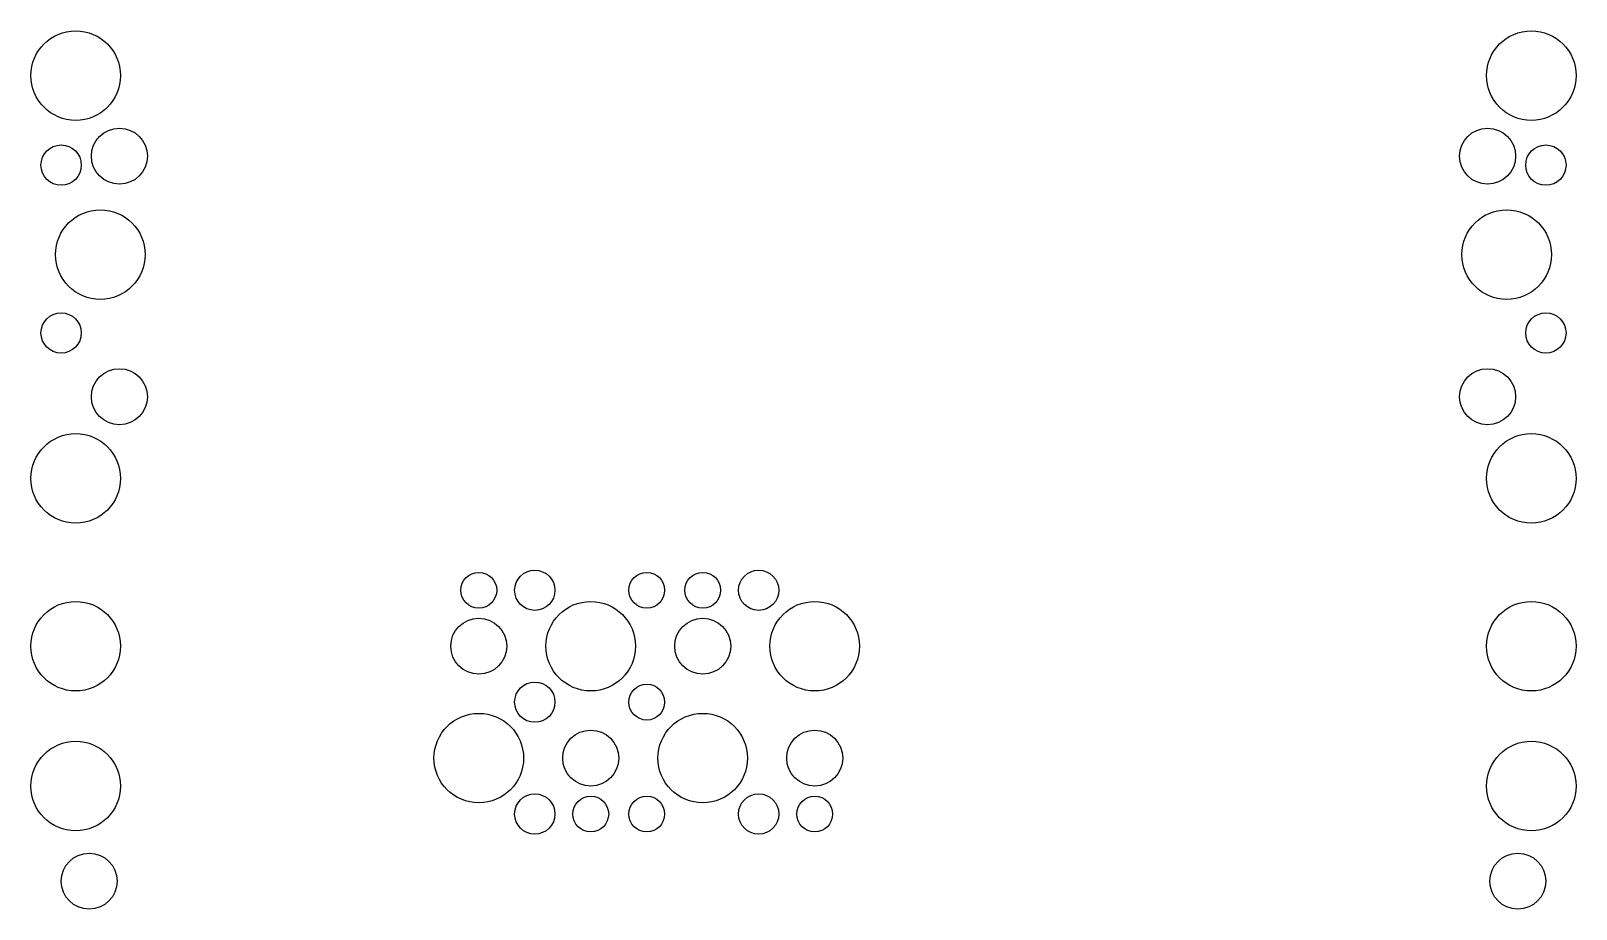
# Model space of a CAD drawing. Extents: x -690 to 690, y -385 to 400.
import ezdxf

# ---------------------------------------------------------------- set-up
doc = ezdxf.new("R2010")
doc.units = 0

msp = doc.modelspace()

# ---------------------------------------------------------------- linework, layer by layer
for centre, radius in [((-650, 360), 40), ((650, 360), 40), ((-611, 288), 25), ((611, 288), 25), ((-663, 280), 18), ((663, 280), 18), ((-628, 200), 40), ((628, 200), 40), ((-663, 130), 18), ((663, 130), 18), ((-611, 73), 25), ((611, 73), 25), ((-650, 0), 40), ((650, 0), 40), ((-240, -100), 18), ((-40, -100), 18), ((-290, -100), 16), ((-140, -100), 16), ((-90, -100), 16), ((-650, -150), 40), ((-650, -150), 40), ((-190, -150), 40), ((10, -150), 40), ((650, -150), 40), ((650, -150), 40), ((-290, -150), 25), ((-90, -150), 25), ((-240, -200), 18), ((-140, -200), 16), ((-290, -250), 40), ((-90, -250), 40), ((-190, -250), 25), ((10, -250), 25), ((-650, -275), 40), ((650, -275), 40), ((-240, -300), 18), ((-190, -300), 16), ((-140, -300), 16), ((-40, -300), 18), ((10, -300), 16), ((-638, -360), 25), ((638, -360), 25)]:
    msp.add_circle(centre, radius)

doc.saveas('drawing.dxf')
